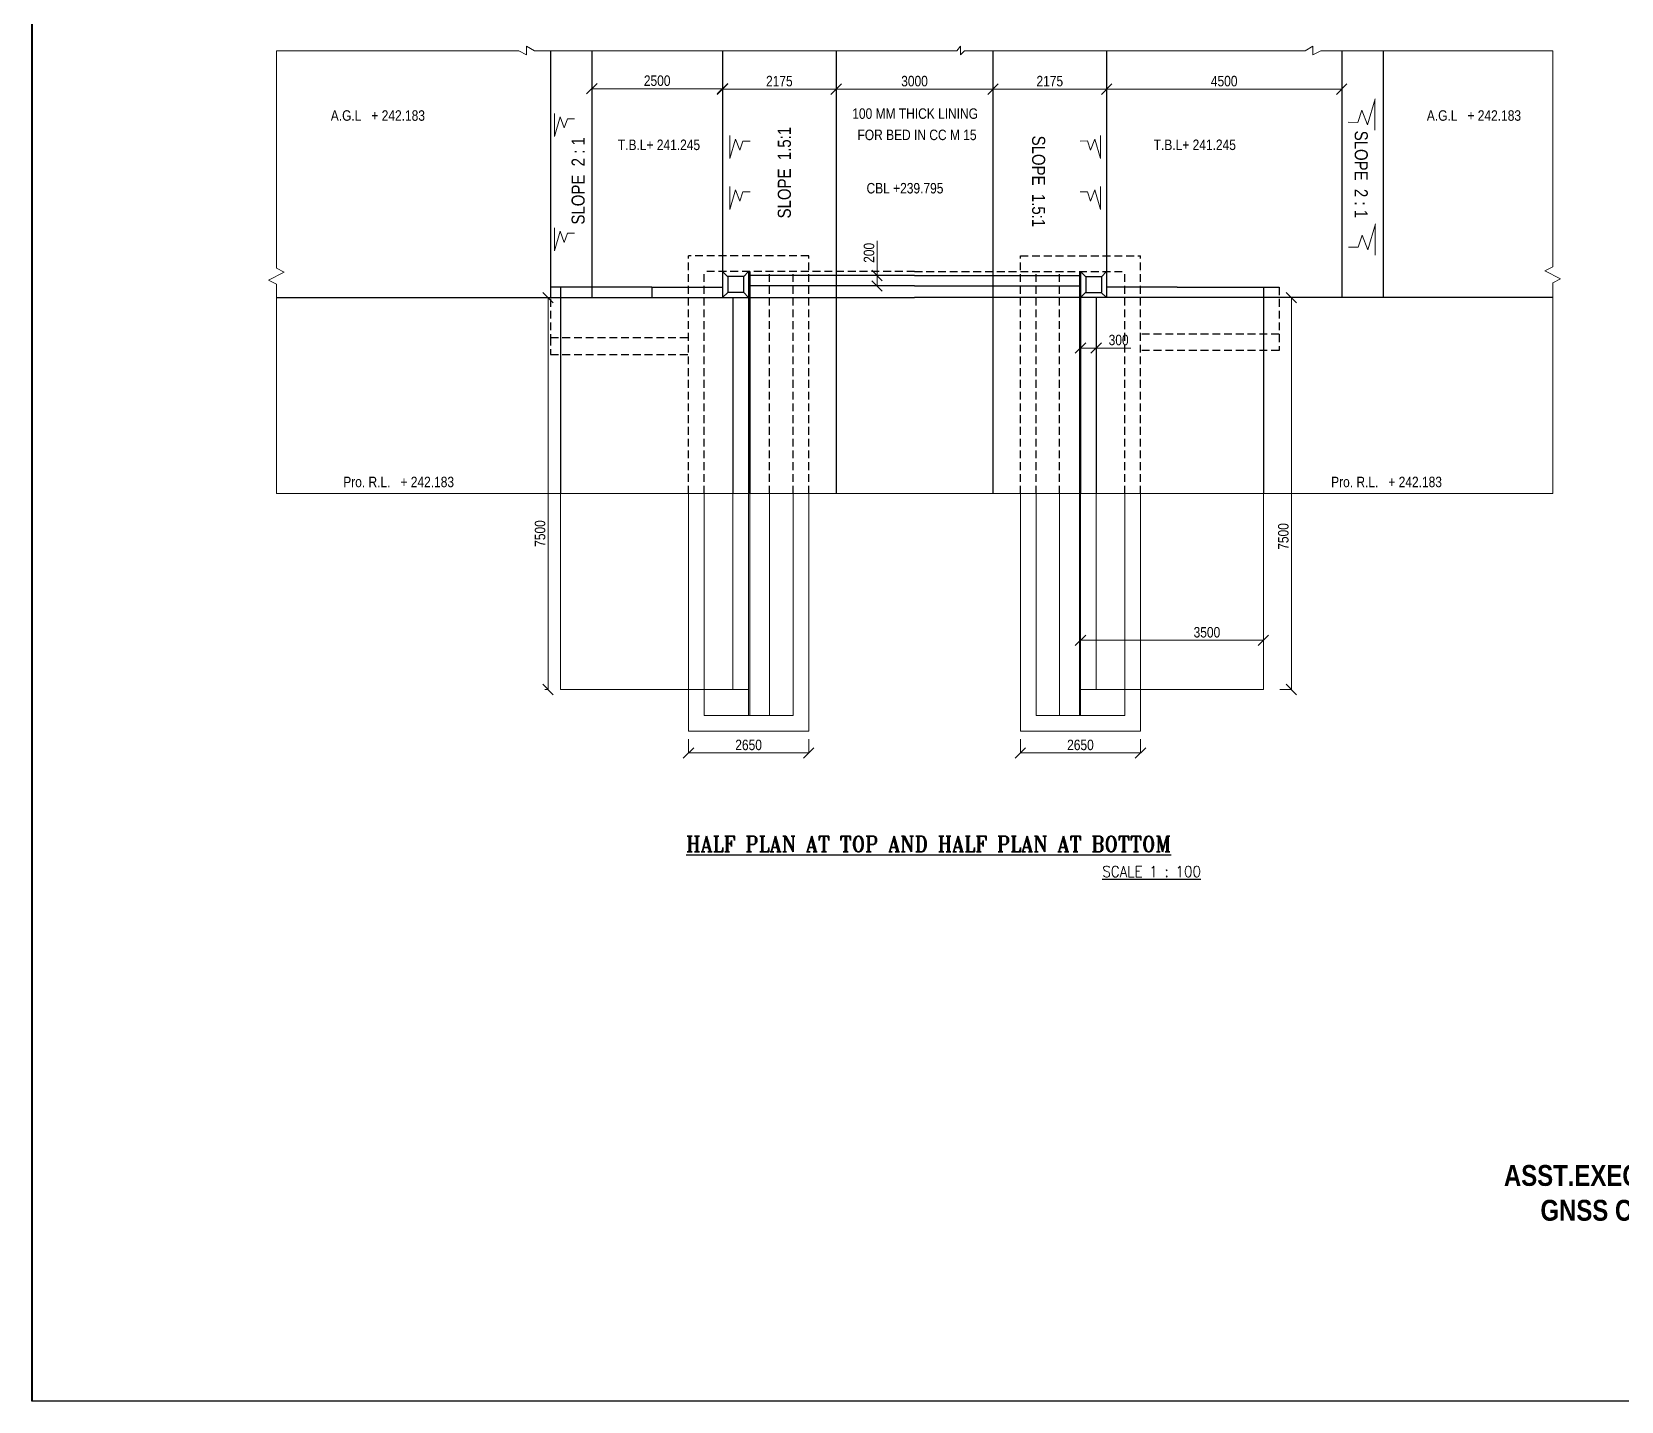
# Model space of a CAD drawing. Header units: millimetres. Extents: x 1141051 to 1203101, y -243934 to -204202.
# Drawn here: x 1141051 to 1171466, y -243934 to -217724 of the extents above; entities that cross this region are included whole.
import ezdxf
from ezdxf.enums import TextEntityAlignment as Align

# ---------------------------------------------------------------- set-up
doc = ezdxf.new("R2010")
doc.units = ezdxf.units.MM
doc.header["$LTSCALE"] = 300
doc.header["$MEASUREMENT"] = 0
doc.linetypes.add('DASHED', pattern=[0.75, 0.5, -0.25])
for name, color, linetype, lineweight in [('DWG TEXT', 3, 'Continuous', 25), ('elevations', 7, 'Continuous', 25), ('MAIN', 7, 'Continuous', 25), ('text', 7, 'Continuous', 25)]:
    doc.layers.add(name, color=color, linetype=linetype, lineweight=lineweight)
doc.styles.add('ARIAL NARROW', font='ARIALN.TTF', dxfattribs={"height": 250})
doc.styles.add('ROMANT', font='romant')
doc.styles.get("Standard").update_dxf_attribs({"font": 'ARIALN.TTF', "height": 200})
doc.dimstyles.new('ISO-25', dxfattribs={"dimtxt": 200, "dimasz": 200, "dimexe": 1.25, "dimexo": 150, "dimgap": 50, "dimtad": 1, "dimdec": 1, "dimdsep": 46, "dimtxsty": 'Standard', "dimblk": 'OBLIQUE', "dimcen": 2.5, "dimdle": 1.25, "dimclrd": 6, "dimclre": 5, "dimclrt": 1, "dimadec": 0, "dimazin": 0, "dimtfac": 1, "dimtdec": 1, "dimtmove": 0, "dimatfit": 3, "dimfxl": 1, "dimlwd": 15, "dimlwe": 13, "dimarcsym": 0})

# ---------------------------------------------------------------- blocks, each defined once
blk = doc.blocks.new('_Oblique')
at = {"color": 0, "linetype": 'ByBlock', "lineweight": -2}
blk.add_line((-0.5, -0.5), (0.5, 0.5), dxfattribs=at)
blk = doc.blocks.new('*D18')
at = {"layer": 'Defpoints', "color": 0, "linetype": 'ByBlock', "transparency": 16777216}
for p in [(1156443, -218822), (1159443, -218822), (1159443, -219110)]:
    blk.add_point(p, dxfattribs=at)
at = {"layer": 'MAIN', "color": 6, "linetype": 'Continuous', "lineweight": 15, "transparency": 16777216}
blk.add_line((1156442, -218822), (1159444, -218822), dxfattribs=at)
at = {"layer": 'MAIN', "color": 5, "linetype": 'ByBlock', "lineweight": 13, "transparency": 16777216}
for p, q in [((1156443, -218972), (1156443, -218823)), ((1159443, -218960), (1159443, -218820))]:
    blk.add_line(p, q, dxfattribs=at)
at = {"layer": 'MAIN', "color": 6, "linetype": 'ByBlock', "lineweight": 15, "transparency": 16777216, "xscale": 200, "yscale": 200, "zscale": 200, "rotation": 180}
blk.add_blockref('_Oblique', (1156443, -218822), dxfattribs=at)
at = {"layer": 'MAIN', "color": 6, "linetype": 'ByBlock', "lineweight": 15, "transparency": 16777216, "xscale": 200, "yscale": 200, "zscale": 200}
blk.add_blockref('_Oblique', (1159443, -218822), dxfattribs=at)
at = {"layer": 'MAIN', "color": 1, "linetype": 'ByBlock', "transparency": 16777216, "insert": (1157943, -218669), "char_height": 200, "attachment_point": 5}
blk.add_mtext('3000', dxfattribs=at)
blk = doc.blocks.new('*D19')
at = {"layer": 'Defpoints', "color": 0, "linetype": 'ByBlock', "transparency": 16777216}
for p in [(1151768, -218813), (1151768, -218813), (1154268, -218813)]:
    blk.add_point(p, dxfattribs=at)
at = {"layer": 'MAIN', "color": 5, "linetype": 'ByBlock', "lineweight": 13, "transparency": 16777216}
for p, q in [((1154268, -218663), (1154268, -218812)), ((1151768, -218963), (1151768, -218815))]:
    blk.add_line(p, q, dxfattribs=at)
at = {"layer": 'MAIN', "color": 6, "linetype": 'Continuous', "lineweight": 15, "transparency": 16777216}
blk.add_line((1154269, -218813), (1151767, -218813), dxfattribs=at)
at = {"layer": 'MAIN', "color": 6, "linetype": 'ByBlock', "lineweight": 15, "transparency": 16777216, "xscale": 200, "yscale": 200, "zscale": 200, "rotation": 180}
blk.add_blockref('_Oblique', (1151768, -218813), dxfattribs=at)
at = {"layer": 'MAIN', "color": 6, "linetype": 'ByBlock', "lineweight": 15, "transparency": 16777216, "xscale": 200, "yscale": 200, "zscale": 200}
blk.add_blockref('_Oblique', (1154268, -218813), dxfattribs=at)
at = {"layer": 'MAIN', "color": 1, "linetype": 'ByBlock', "transparency": 16777216, "insert": (1153018, -218661), "char_height": 200, "attachment_point": 5}
blk.add_mtext('2500', dxfattribs=at)
blk = doc.blocks.new('*D20')
at = {"layer": 'Defpoints', "color": 0, "linetype": 'ByBlock', "transparency": 16777216}
for p in [(1151168, -222813), (1150930, -230313), (1151016, -230313)]:
    blk.add_point(p, dxfattribs=at)
at = {"layer": 'MAIN', "color": 5, "linetype": 'ByBlock', "lineweight": 13, "transparency": 16777216}
for p, q in [((1151018, -222813), (1150929, -222813)), ((1150866, -230313), (1150929, -230313))]:
    blk.add_line(p, q, dxfattribs=at)
at = {"layer": 'MAIN', "color": 6, "linetype": 'Continuous', "lineweight": 15, "transparency": 16777216}
blk.add_line((1150930, -222811), (1150930, -230314), dxfattribs=at)
at = {"layer": 'MAIN', "color": 6, "linetype": 'ByBlock', "lineweight": 15, "transparency": 16777216, "xscale": 200, "yscale": 200, "zscale": 200}
for p, rotation in [((1150930, -222813), 90), ((1150930, -230313), 270)]:
    blk.add_blockref('_Oblique', p, dxfattribs=dict(at, rotation=rotation))
at = {"layer": 'MAIN', "color": 1, "linetype": 'ByBlock', "transparency": 16777216, "insert": (1150778, -227327), "char_height": 200, "attachment_point": 5, "rotation": 90}
blk.add_mtext('7500', dxfattribs=at)
blk = doc.blocks.new('*D21')
at = {"layer": 'Defpoints', "color": 0, "transparency": 16777216}
for p in [(1161118, -226562), (1164618, -226562), (1161118, -229370)]:
    blk.add_point(p, dxfattribs=at)
at = {"layer": 'MAIN', "color": 5, "lineweight": 13, "transparency": 16777216}
for p, q in [((1161118, -226712), (1161118, -229371)), ((1164618, -226712), (1164618, -229371))]:
    blk.add_line(p, q, dxfattribs=at)
at = {"layer": 'MAIN', "color": 6, "linetype": 'Continuous', "lineweight": 15, "transparency": 16777216}
blk.add_line((1164619, -229370), (1161117, -229370), dxfattribs=at)
at = {"layer": 'MAIN', "color": 6, "lineweight": 15, "transparency": 16777216, "xscale": 200, "yscale": 200, "zscale": 200, "rotation": 180}
blk.add_blockref('_Oblique', (1161118, -229370), dxfattribs=at)
at = {"layer": 'MAIN', "color": 6, "lineweight": 15, "transparency": 16777216, "xscale": 200, "yscale": 200, "zscale": 200}
blk.add_blockref('_Oblique', (1164618, -229370), dxfattribs=at)
at = {"layer": 'MAIN', "color": 1, "lineweight": 15, "transparency": 16777216, "insert": (1163538, -229218), "char_height": 200, "attachment_point": 5}
blk.add_mtext('3500', dxfattribs=at)
blk = doc.blocks.new('*D22')
at = {"layer": 'Defpoints', "color": 0, "linetype": 'ByBlock', "transparency": 16777216}
for p in [(1164618, -222812), (1164781, -230312), (1165154, -230312)]:
    blk.add_point(p, dxfattribs=at)
at = {"layer": 'MAIN', "color": 5, "linetype": 'ByBlock', "lineweight": 13, "transparency": 16777216}
for p, q in [((1164768, -222812), (1165155, -222812)), ((1164931, -230312), (1165155, -230312))]:
    blk.add_line(p, q, dxfattribs=at)
at = {"layer": 'MAIN', "color": 6, "linetype": 'Continuous', "lineweight": 15, "transparency": 16777216}
blk.add_line((1165154, -222811), (1165154, -230313), dxfattribs=at)
at = {"layer": 'MAIN', "color": 6, "linetype": 'ByBlock', "lineweight": 15, "transparency": 16777216, "xscale": 200, "yscale": 200, "zscale": 200}
for p, rotation in [((1165154, -222812), 90), ((1165154, -230312), 270)]:
    blk.add_blockref('_Oblique', p, dxfattribs=dict(at, rotation=rotation))
at = {"layer": 'MAIN', "color": 1, "linetype": 'ByBlock', "transparency": 16777216, "insert": (1165001, -227383), "char_height": 200, "attachment_point": 5, "rotation": 90}
blk.add_mtext('7500', dxfattribs=at)
blk = doc.blocks.new('*D23')
at = {"layer": 'Defpoints', "color": 0, "linetype": 'ByBlock', "transparency": 16777216}
for p in [(1157043, -222388), (1157043, -222588), (1157225, -222388)]:
    blk.add_point(p, dxfattribs=at)
at = {"layer": 'MAIN', "color": 6, "linetype": 'Continuous', "lineweight": 15, "transparency": 16777216}
for p, q in [((1157225, -222388), (1157225, -221723)), ((1157225, -222589), (1157225, -222388))]:
    blk.add_line(p, q, dxfattribs=at)
at = {"layer": 'MAIN', "color": 5, "linetype": 'ByBlock', "lineweight": 13, "transparency": 16777216}
for p, q in [((1157193, -222388), (1157227, -222388)), ((1157193, -222588), (1157227, -222588))]:
    blk.add_line(p, q, dxfattribs=at)
at = {"layer": 'MAIN', "color": 6, "linetype": 'ByBlock', "lineweight": 15, "transparency": 16777216, "xscale": 200, "yscale": 200, "zscale": 200}
for p, rotation in [((1157225, -222388), 90), ((1157225, -222588), 270)]:
    blk.add_blockref('_Oblique', p, dxfattribs=dict(at, rotation=rotation))
at = {"layer": 'MAIN', "color": 1, "linetype": 'ByBlock', "transparency": 16777216, "insert": (1157073, -221955), "char_height": 200, "attachment_point": 5, "rotation": 90}
blk.add_mtext('200', dxfattribs=at)
blk = doc.blocks.new('*D24')
at = {"layer": 'Defpoints', "color": 0, "linetype": 'ByBlock', "transparency": 16777216}
for p in [(1153618, -231112), (1155918, -231112), (1153618, -231526)]:
    blk.add_point(p, dxfattribs=at)
at = {"layer": 'MAIN', "color": 5, "linetype": 'ByBlock', "lineweight": 13, "transparency": 16777216}
for p, q in [((1153618, -231262), (1153618, -231528)), ((1155918, -231262), (1155918, -231528))]:
    blk.add_line(p, q, dxfattribs=at)
at = {"layer": 'MAIN', "color": 6, "linetype": 'Continuous', "lineweight": 15, "transparency": 16777216}
blk.add_line((1155919, -231526), (1153617, -231526), dxfattribs=at)
at = {"layer": 'MAIN', "color": 6, "linetype": 'ByBlock', "lineweight": 15, "transparency": 16777216, "xscale": 200, "yscale": 200, "zscale": 200}
for p, rotation in [((1153618, -231526), 180.0025685414167), ((1155918, -231526), 0.002568541416678727)]:
    blk.add_blockref('_Oblique', p, dxfattribs=dict(at, rotation=rotation))
at = {"layer": 'MAIN', "color": 1, "linetype": 'ByBlock', "transparency": 16777216, "insert": (1154768, -231374), "char_height": 200, "attachment_point": 5, "rotation": 0.0026}
blk.add_mtext('2650', dxfattribs=at)
blk = doc.blocks.new('*D25')
at = {"layer": 'Defpoints', "color": 0, "linetype": 'ByBlock', "transparency": 16777216}
for p in [(1159968, -231112), (1162268, -231112), (1162268, -231526)]:
    blk.add_point(p, dxfattribs=at)
at = {"layer": 'MAIN', "color": 5, "linetype": 'ByBlock', "lineweight": 13, "transparency": 16777216}
for p, q in [((1159968, -231262), (1159968, -231528)), ((1162268, -231262), (1162268, -231528))]:
    blk.add_line(p, q, dxfattribs=at)
at = {"layer": 'MAIN', "color": 6, "linetype": 'Continuous', "lineweight": 15, "transparency": 16777216}
blk.add_line((1159967, -231526), (1162269, -231526), dxfattribs=at)
at = {"layer": 'MAIN', "color": 6, "linetype": 'ByBlock', "lineweight": 15, "transparency": 16777216, "xscale": 200, "yscale": 200, "zscale": 200}
for p, rotation in [((1159968, -231526), 179.9974314585833), ((1162268, -231526), 359.9974314585833)]:
    blk.add_blockref('_Oblique', p, dxfattribs=dict(at, rotation=rotation))
at = {"layer": 'MAIN', "color": 1, "linetype": 'ByBlock', "transparency": 16777216, "insert": (1161118, -231374), "char_height": 200, "attachment_point": 5, "rotation": 359.9974}
blk.add_mtext('2650', dxfattribs=at)
blk = doc.blocks.new('*D44')
at = {"layer": 'Defpoints', "color": 0, "linetype": 'ByBlock', "transparency": 16777216}
for p in [(1154268, -218822), (1154268, -218972), (1156443, -218972)]:
    blk.add_point(p, dxfattribs=at)
at = {"layer": 'elevations', "color": 6, "linetype": 'Continuous', "lineweight": 15, "transparency": 16777216}
blk.add_line((1156444, -218822), (1154267, -218822), dxfattribs=at)
at = {"layer": 'elevations', "color": 5, "linetype": 'ByBlock', "lineweight": 13, "transparency": 16777216}
for p, q in [((1154268, -218822), (1154268, -218820)), ((1156443, -218822), (1156443, -218820))]:
    blk.add_line(p, q, dxfattribs=at)
at = {"layer": 'elevations', "color": 6, "linetype": 'ByBlock', "lineweight": 15, "transparency": 16777216, "xscale": 200, "yscale": 200, "zscale": 200, "rotation": 180}
blk.add_blockref('_Oblique', (1154268, -218822), dxfattribs=at)
at = {"layer": 'elevations', "color": 6, "linetype": 'ByBlock', "lineweight": 15, "transparency": 16777216, "xscale": 200, "yscale": 200, "zscale": 200}
blk.add_blockref('_Oblique', (1156443, -218822), dxfattribs=at)
at = {"layer": 'elevations', "color": 1, "linetype": 'ByBlock', "transparency": 16777216, "insert": (1155356, -218669), "char_height": 200, "attachment_point": 5}
blk.add_mtext('2175', dxfattribs=at)
blk = doc.blocks.new('*D35')
at = {"layer": 'Defpoints', "color": 0, "linetype": 'ByBlock', "transparency": 16777216}
for p in [(1159443, -218972), (1161618, -218822), (1161618, -218972)]:
    blk.add_point(p, dxfattribs=at)
at = {"layer": 'elevations', "color": 6, "linetype": 'Continuous', "lineweight": 15, "transparency": 16777216}
blk.add_line((1159442, -218822), (1161619, -218822), dxfattribs=at)
at = {"layer": 'elevations', "color": 5, "linetype": 'ByBlock', "lineweight": 13, "transparency": 16777216}
for p, q in [((1159443, -218822), (1159443, -218820)), ((1161618, -218822), (1161618, -218820))]:
    blk.add_line(p, q, dxfattribs=at)
at = {"layer": 'elevations', "color": 6, "linetype": 'ByBlock', "lineweight": 15, "transparency": 16777216, "xscale": 200, "yscale": 200, "zscale": 200, "rotation": 180}
blk.add_blockref('_Oblique', (1159443, -218822), dxfattribs=at)
at = {"layer": 'elevations', "color": 6, "linetype": 'ByBlock', "lineweight": 15, "transparency": 16777216, "xscale": 200, "yscale": 200, "zscale": 200}
blk.add_blockref('_Oblique', (1161618, -218822), dxfattribs=at)
at = {"layer": 'elevations', "color": 1, "linetype": 'ByBlock', "transparency": 16777216, "insert": (1160531, -218669), "char_height": 200, "attachment_point": 5}
blk.add_mtext('2175', dxfattribs=at)
blk = doc.blocks.new('*D45')
at = {"layer": 'Defpoints', "color": 0, "linetype": 'ByBlock', "transparency": 16777216}
for p in [(1161618, -218972), (1166118, -218822), (1166118, -218971)]:
    blk.add_point(p, dxfattribs=at)
at = {"layer": 'elevations', "color": 6, "linetype": 'Continuous', "lineweight": 15, "transparency": 16777216}
blk.add_line((1161617, -218822), (1166119, -218822), dxfattribs=at)
at = {"layer": 'elevations', "color": 5, "linetype": 'ByBlock', "lineweight": 13, "transparency": 16777216}
for p, q in [((1161618, -218822), (1161618, -218820)), ((1166118, -218821), (1166118, -218820))]:
    blk.add_line(p, q, dxfattribs=at)
at = {"layer": 'elevations', "color": 6, "linetype": 'ByBlock', "lineweight": 15, "transparency": 16777216, "xscale": 200, "yscale": 200, "zscale": 200, "rotation": 180}
blk.add_blockref('_Oblique', (1161618, -218822), dxfattribs=at)
at = {"layer": 'elevations', "color": 6, "linetype": 'ByBlock', "lineweight": 15, "transparency": 16777216, "xscale": 200, "yscale": 200, "zscale": 200}
blk.add_blockref('_Oblique', (1166118, -218822), dxfattribs=at)
at = {"layer": 'elevations', "color": 1, "linetype": 'ByBlock', "transparency": 16777216, "insert": (1163868, -218669), "char_height": 200, "attachment_point": 5}
blk.add_mtext('4500', dxfattribs=at)
blk = doc.blocks.new('*D48')
at = {"layer": 'Defpoints', "color": 0, "linetype": 'ByBlock', "transparency": 16777216}
for p in [(1161118, -223642), (1161418, -223642), (1161418, -223776)]:
    blk.add_point(p, dxfattribs=at)
at = {"layer": 'text', "color": 6, "linetype": 'Continuous', "lineweight": 15, "transparency": 16777216}
for p, q in [((1161117, -223776), (1161418, -223776)), ((1161418, -223776), (1162080, -223776))]:
    blk.add_line(p, q, dxfattribs=at)
at = {"layer": 'text', "color": 5, "linetype": 'ByBlock', "lineweight": 13, "transparency": 16777216}
for p, q in [((1161118, -223792), (1161118, -223777)), ((1161418, -223792), (1161418, -223777))]:
    blk.add_line(p, q, dxfattribs=at)
at = {"layer": 'text', "color": 6, "linetype": 'ByBlock', "lineweight": 15, "transparency": 16777216, "xscale": 200, "yscale": 200, "zscale": 200, "rotation": 180}
blk.add_blockref('_Oblique', (1161118, -223776), dxfattribs=at)
at = {"layer": 'text', "color": 6, "linetype": 'ByBlock', "lineweight": 15, "transparency": 16777216, "xscale": 200, "yscale": 200, "zscale": 200}
blk.add_blockref('_Oblique', (1161418, -223776), dxfattribs=at)
at = {"layer": 'text', "color": 1, "linetype": 'ByBlock', "transparency": 16777216, "insert": (1161849, -223624), "char_height": 200, "attachment_point": 5}
blk.add_mtext('300', dxfattribs=at)

msp = doc.modelspace()

# ---------------------------------------------------------------- linework, layer by layer
at = {"layer": 'MAIN', "color": 0, "lineweight": 40}
msp.add_line((1141051.09, -204201.98), (1141051.09, -243934.02), dxfattribs=at)
at = {"layer": 'MAIN', "color": 0, "lineweight": 9}
for p, q in [((1150668.17, -218090.72), (1150518.17, -218002.06)), ((1150518.17, -218002.06), (1150518.17, -218167.2)), ((1158754.44, -218090.12), (1158824.28, -218001.47)), ((1158824.28, -218001.47), (1158824.28, -218166.61)), ((1165415.14, -218090.13), (1165565.14, -218001.47)), ((1165565.14, -218001.47), (1165565.14, -218166.61)), ((1145730.87, -218090.41), (1145730.87, -222246.25)), ((1150368.17, -218090.72), (1145730.87, -218090.83)), ((1150518.17, -218167.2), (1150368.17, -218090.72)), ((1156372.27, -218090.12), (1150668.17, -218090.72)), ((1151238.22, -218090.72), (1158754.44, -218090.12)), ((1158824.28, -218166.61), (1158897.2, -218090.12)), ((1158897.2, -218090.12), (1165415.14, -218090.13)), ((1165565.14, -218166.61), (1165715.14, -218090.13)), ((1165715.14, -218090.13), (1170155.44, -218090.24)), ((1170155.44, -218089.82), (1170155.44, -222220.67)), ((1145579.17, -222478.21), (1145882.61, -222323.6)), ((1145882.61, -222323.6), (1145730.87, -222246.25)), ((1170003.69, -222298.01), (1170155.44, -222220.67)), ((1170307.14, -222452.62), (1170003.69, -222298.01)), ((1145579.17, -222478.37), (1145730.95, -222555.64)), ((1145730.95, -222555.64), (1145730.92, -226562.63)), ((1170307.14, -222452.79), (1170155.35, -222530.05)), ((1170155.35, -222530.05), (1170155.39, -226562.04)), ((1151168.11, -222812.55), (1151168.06, -226560.05)), ((1164617.99, -222811.96), (1164618.04, -226559.46)), ((1151168.21, -230312.33), (1151168.06, -226561.29)), ((1164617.9, -230311.74), (1164618.04, -226560.7)), ((1169763.39, -226558.98), (1169762.89, -226559.48))]:
    msp.add_line(p, q, dxfattribs=at)
at = {"layer": 'MAIN', "color": 0, "linetype": 'ByBlock'}
for p, q in [((1150978.1, -218090.69), (1150977.98, -222805.93)), ((1151768.1, -218090.72), (1151767.98, -222805.95)), ((1154268.06, -218090.13), (1154268.07, -222310.28)), ((1156443.06, -218090.12), (1156443.07, -226562.07)), ((1159443.06, -218090.13), (1159443.07, -226562.06)), ((1161618.06, -218090.13), (1161618.05, -222310.28)), ((1166118.02, -218090.72), (1166118.14, -222805.95)), ((1166908.04, -218090.33), (1166907.92, -222805.56)), ((1154268.26, -222312.73), (1154268.23, -222812.23)), ((1154368.25, -222411.17), (1154268.26, -222310.67)), ((1154668.24, -222411.18), (1154768.25, -222310.68)), ((1154768.25, -222310.68), (1154768.06, -226562.22)), ((1154788.25, -222312.16), (1154788.25, -226562.21)), ((1161097.87, -222312.16), (1161097.87, -226559.64)), ((1161117.87, -222310.68), (1161118.06, -226559.64)), ((1161217.88, -222411.18), (1161117.87, -222310.68)), ((1161517.87, -222411.17), (1161617.86, -222310.67)), ((1161617.86, -222312.73), (1161617.89, -222812.05)), ((1151168.11, -222612.56), (1151168.06, -226560.05)), ((1152917.61, -222612.56), (1154268.24, -222612.61)), ((1152917.61, -222612.56), (1152917.61, -222813.02)), ((1154368.25, -222411.17), (1154368.23, -222710.17)), ((1154667.74, -222410.68), (1154368.75, -222410.67)), ((1154668.24, -222411.18), (1154668.22, -222710.18)), ((1157943.06, -222387.05), (1154768.06, -222387.76)), ((1157943.06, -222587.05), (1154768.06, -222587.76)), ((1157943.06, -222387.05), (1161118.25, -222387.17)), ((1157943.06, -222587.05), (1161118.25, -222587.17)), ((1161217.88, -222411.18), (1161217.9, -222710.18)), ((1161218.38, -222410.68), (1161517.37, -222410.67)), ((1161517.87, -222411.17), (1161517.89, -222710.17)), ((1162968.11, -222612.55), (1161617.88, -222612.62)), ((1164617.99, -222612.55), (1164618.04, -226559.46)), ((1145730.95, -222812.43), (1157943.06, -222812.14)), ((1154368.73, -222710.67), (1154268.22, -222810.13)), ((1154667.72, -222710.68), (1154368.73, -222710.67)), ((1154468.28, -222812.23), (1154468.28, -226562.23)), ((1154668.22, -222710.18), (1154768.21, -222810.17)), ((1170155.35, -222811.84), (1157943.06, -222812.14)), ((1161217.9, -222710.18), (1161117.91, -222810.17)), ((1161218.4, -222710.68), (1161517.39, -222710.67)), ((1161418.12, -222812.23), (1161418.12, -226562.23)), ((1161517.39, -222710.67), (1161617.9, -222810.13))]:
    msp.add_line(p, q, dxfattribs=at)
at = {"layer": 'MAIN', "color": 0, "lineweight": 13}
for p, q in [((1151052.05, -219725.25), (1151052.05, -219285.54)), ((1166503.72, -219223.87), (1166423.71, -219457.31)), ((1166610.72, -219505.67), (1166503.72, -219223.87)), ((1166755.38, -219007.45), (1166610.72, -219505.67)), ((1166751.75, -219019.95), (1166751.75, -219606.23)), ((1151052.05, -219725.25), (1151160.55, -219351.59)), ((1151160.55, -219351.59), (1151240.8, -219562.93)), ((1151240.8, -219562.93), (1151300.8, -219387.86)), ((1151436.6, -219388.97), (1151300.8, -219387.86)), ((1166423.71, -219457.31), (1166242.64, -219455.82)), ((1154410.95, -220151.59), (1154410.95, -219711.88)), ((1154410.95, -220151.59), (1154519.44, -219777.93)), ((1154519.44, -219777.93), (1154599.69, -219989.27)), ((1154599.69, -219989.27), (1154659.7, -219814.2)), ((1154795.5, -219815.31), (1154659.7, -219814.2)), ((1161114.6, -219814.73), (1161250.4, -219813.61)), ((1161310.41, -219988.68), (1161250.4, -219813.61)), ((1161390.66, -219777.34), (1161310.41, -219988.68)), ((1161499.15, -220151), (1161390.66, -219777.34)), ((1161499.15, -220151), (1161499.15, -219711.29)), ((1154410.95, -221125.51), (1154410.95, -220685.81)), ((1154410.95, -221125.51), (1154519.44, -220751.85)), ((1154519.44, -220751.85), (1154599.69, -220963.2)), ((1154599.69, -220963.2), (1154659.7, -220788.12)), ((1154795.5, -220789.24), (1154659.7, -220788.12)), ((1161114.6, -220788.65), (1161250.4, -220787.53)), ((1161310.41, -220962.61), (1161250.4, -220787.53)), ((1161390.66, -220751.27), (1161310.41, -220962.61)), ((1161499.15, -221124.92), (1161390.66, -220751.27)), ((1161499.15, -221124.92), (1161499.15, -220685.22)), ((1166760.89, -221398.36), (1166616.23, -221896.57)), ((1166757.26, -221410.86), (1166757.26, -221997.13)), ((1151052.05, -221916.2), (1151052.05, -221476.49)), ((1151052.05, -221916.2), (1151160.55, -221542.54)), ((1151160.55, -221542.54), (1151240.8, -221753.88)), ((1151240.8, -221753.88), (1151300.8, -221578.81)), ((1151436.6, -221579.93), (1151300.8, -221578.81)), ((1166509.23, -221614.77), (1166429.22, -221848.21)), ((1166616.23, -221896.57), (1166509.23, -221614.77)), ((1166429.22, -221848.21), (1166248.15, -221846.72)), ((1145730.92, -226562.63), (1157943.06, -226562.06)), ((1146122.92, -226559.57), (1146123.42, -226560.07)), ((1170155.39, -226562.04), (1157943.06, -226562.06))]:
    msp.add_line(p, q, dxfattribs=at)
at = {"layer": 'MAIN', "color": 0, "linetype": 'DASHED'}
for p, q in [((1155918.06, -222010.71), (1153618.06, -222010.69)), ((1153618.06, -226562.26), (1153618.06, -222010.71)), ((1155918.06, -226562.65), (1155918.06, -222010.71)), ((1159968.06, -222010.71), (1162266.62, -222010.7)), ((1159968.06, -226562.65), (1159968.06, -222010.71)), ((1162268.06, -226562.65), (1162268.06, -222010.71)), ((1157943.06, -222311.97), (1153917.11, -222310.12)), ((1153917.11, -226562.65), (1153917.11, -222310.12)), ((1155168.06, -226562.22), (1155168.06, -222310.58)), ((1155618.06, -226562.65), (1155618.06, -222311.01)), ((1157943.06, -222311.97), (1161968.06, -222309.77)), ((1160268.06, -226562.65), (1160268.06, -222311.01)), ((1160718.06, -226562.22), (1160718.06, -222310.58)), ((1161968.06, -226562.65), (1161968.06, -222309.77))]:
    msp.add_line(p, q, dxfattribs=at)
at = {"layer": 'MAIN', "color": 0, "lineweight": 15}
for p, q in [((1151168.21, -230312.6), (1151168.06, -226561.29)), ((1153618.06, -226562.23), (1153618.06, -231112.02)), ((1153917.11, -226562.61), (1153917.11, -230811.99)), ((1154468.46, -226562.23), (1154468.46, -230312.13)), ((1154768.25, -230812.05), (1154768.06, -226562.22)), ((1154788.25, -230812.05), (1154788.25, -226562.21)), ((1155168.06, -226562.19), (1155168.06, -230811.61)), ((1155618.06, -226562.61), (1155618.06, -230812.03)), ((1155918.06, -226562.61), (1155918.06, -231112.02)), ((1159968.06, -226562.62), (1159968.06, -231112.02)), ((1160268.06, -226562.62), (1160268.06, -230812.03)), ((1160718.06, -226562.19), (1160718.06, -230811.61)), ((1161097.87, -230812.06), (1161097.87, -226562.06)), ((1161117.87, -230812.05), (1161118.06, -226562.06)), ((1161418.29, -226562.23), (1161418.29, -230312.13)), ((1161968.06, -226562.62), (1161968.06, -230811.99)), ((1162268.06, -226562.62), (1162268.06, -231112.02)), ((1164617.9, -230312.01), (1164618.04, -226560.7)), ((1154768.23, -230312.6), (1151168.21, -230312.6)), ((1161118.07, -230312.01), (1164617.9, -230312.01)), ((1153917.11, -230811.99), (1154268.26, -230812.06)), ((1154268.26, -230812.06), (1155618.06, -230812.03)), ((1161617.86, -230812.07), (1160268.06, -230812.03)), ((1161968.06, -230811.99), (1161617.86, -230812.07)), ((1155918.06, -231112.02), (1153618.06, -231112.13)), ((1159968.06, -231112.02), (1162267.11, -231112.13))]:
    msp.add_line(p, q, dxfattribs=at)
at = {"layer": 'MAIN', "color": 0, "linetype": 'ByBlock'}
for centre, start, end in [((1162266.62, -222011.2), 359.99861, 90.00139), ((1153618.56, -222311.19), 89.99861, 180.00139), ((1162266.61, -222311.2), 359.99861, 90.00139), ((1154368.75, -222411.17), 89.99861, 179.99583), ((1154667.74, -222411.18), 359.99583, 89.99861), ((1161218.38, -222411.18), 90.00139, 180.00417), ((1161517.37, -222411.17), 0.00417, 90.00139), ((1154368.73, -222710.17), 179.99583, 269.99861), ((1154667.72, -222710.18), 269.99861, 359.99583), ((1161218.4, -222710.18), 180.00417, 270.00139), ((1161517.39, -222710.17), 270.00139, 0.00417)]:
    msp.add_arc(centre, 0.5, start, end, dxfattribs=at)
at = {"layer": 'text', "color": 0, "linetype": 'ByBlock'}
for p, q in [((1152917.61, -222612.56), (1150977.99, -222612.56)), ((1162968.11, -222612.55), (1164917.46, -222612.55)), ((1202357.14, -243934.02), (1141051.09, -243934.02))]:
    msp.add_line(p, q, dxfattribs=at)
at = {"layer": 'text', "color": 0, "linetype": 'DASHED'}
for p, q in [((1150977.99, -222612.56), (1150977.99, -223575.29)), ((1164917.46, -222612.55), (1164917.46, -223513.85)), ((1164917.46, -223513.85), (1162268.06, -223513.85)), ((1164917.46, -223513.85), (1164917.46, -223825.45)), ((1150977.99, -223575.29), (1153618.06, -223575.29)), ((1150977.99, -223575.29), (1150977.99, -223903.07)), ((1164917.46, -223825.45), (1162268.06, -223825.45)), ((1150977.99, -223903.07), (1153618.06, -223903.07))]:
    msp.add_line(p, q, dxfattribs=at)

# ---------------------------------------------------------------- texts
at = {"color": 0, "style": 'ROMANT', "width": 0.9}
for s, height, p in [('%%uHALF PLAN AT TOP AND HALF PLAN AT BOTTOM', 300, (1158212.05, -233419.02)), ('%%uSCALE 1 : 100', 210, (1162480.12, -233901.09))]:
    msp.add_text(s, height=height, dxfattribs=at).set_placement(p, align=Align.CENTER)
at = {"layer": 'DWG TEXT', "color": 0, "linetype": 'ByBlock', "insert": (1166606.23, -238745.83), "char_height": 400, "width": 11822.2041, "attachment_point": 1}
msp.add_mtext('\\pi5911.10203;{\\fArial Narrow|b1|i0|c0|p34;\\P\\pi2615.46765;ASST.EXECUTIVE  ENGINEER\\P\\pi3314.10339;GNSS CIRCLE,KADAPA}', dxfattribs=at)
at = {"layer": 'elevations', "color": 0, "linetype": 'ByBlock', "style": 'ARIAL NARROW'}
for s, p in [('A.G.L   + 242.183', (1146772.41, -219426.39)), ('100 MM THICK LINING  ', (1156751.8, -219389.75)), ('A.G.L   + 242.183', (1167746.32, -219426.39)), ('  FOR BED IN CC M 15', (1156724.31, -219796.75)), ('T.B.L+ 241.245', (1152266.64, -219987.55)), ('T.B.L+ 241.245', (1162519.48, -219986.96)), ('CBL +239.795 ', (1157024.56, -220817.46)), ('Pro. R.L.   + 242.183', (1147010.64, -226439.77)), ('Pro. R.L.   + 242.183', (1165914.92, -226439.78))]:
    msp.add_text(s, height=200, dxfattribs=at).set_placement(p)
at = {"layer": 'text', "color": 0, "linetype": 'ByBlock', "char_height": 250, "attachment_point": 4, "style": 'ARIAL NARROW'}
for s, insert, rotation in [('SLOPE  1.5:1', (1155452.9, -221295.45), 90), ('SLOPE  2 : 1', (1151507.23, -221413.47), 90), ('SLOPE  1.5:1', (1160315.99, -219711.62), 270), ('SLOPE  2 : 1', (1166489, -219617.05), 270)]:
    msp.add_mtext(s, dxfattribs=dict(at, insert=insert, rotation=rotation))

# ---------------------------------------------------------------- dimensions: what is measured, and where the dimension line sits
at = {"layer": 'elevations', "color": 0, "linetype": 'ByBlock'}
for base, p1, p2, picture, middle in [((1154268.06, -218821.57), (1156443.06, -218971.56), (1154268.06, -218971.57), '*D44', (1155355.56, -218669.46)), ((1166118.04, -218821.57), (1161618.06, -218971.57), (1166118.04, -218971.45), '*D45', (1163868.05, -218669.46))]:
    dim = msp.add_linear_dim(base=base, p1=p1, p2=p2, dimstyle='ISO-25', dxfattribs=at)
    dim.commit()
    dim.dimension.update_dxf_attribs({"geometry": picture, "text_midpoint": middle})
dim = msp.add_linear_dim(base=(1161618.06, -218821.57), p1=(1159443.06, -218971.56), p2=(1161618.06, -218971.57), angle=180, dimstyle='ISO-25', dxfattribs=at)
dim.commit()
dim.dimension.update_dxf_attribs({"geometry": '*D35', "text_midpoint": (1160530.56, -218669.46)})
at = {"layer": 'MAIN', "color": 0, "linetype": 'ByBlock'}
dim = msp.add_linear_dim(base=(1151768.08, -218813.35), p1=(1154268.06, -218813.44), p2=(1151768.08, -218813.3), angle=180, dimstyle='ISO-25', dxfattribs=at)
dim.commit()
dim.dimension.update_dxf_attribs({"geometry": '*D19', "text_midpoint": (1153018.07, -218661.23)})
dim = msp.add_linear_dim(base=(1159443.06, -218821.57), p1=(1156443.06, -218821.56), p2=(1159443.06, -219109.56), dimstyle='ISO-25', dxfattribs=at)
dim.commit()
dim.dimension.update_dxf_attribs({"geometry": '*D18', "text_midpoint": (1157943.06, -218669.46)})
for base, p1, p2, picture, middle in [((1157225.44, -222387.5), (1157043.11, -222587.5), (1157043.07, -222387.5), '*D23', (1157225.44, -221955.24)), ((1150930.0941, -230312.5982), (1151168.1148, -222812.5502), (1151015.7444, -230312.5982), '*D20', (1150930.0941, -227326.5486)), ((1165153.5117, -230312.0093), (1164617.991, -222811.9613), (1164781.3003, -230312.0093), '*D22', (1165153.5117, -227383.0533))]:
    dim = msp.add_linear_dim(base=base, p1=p1, p2=p2, angle=90, dimstyle='ISO-25', dxfattribs=at)
    dim.commit()
    dim.dimension.update_dxf_attribs({"geometry": picture, "text_midpoint": middle, "dimtype": 160})
at = {"layer": 'MAIN', "color": 0, "lineweight": 15}
dim = msp.add_linear_dim(base=(1161118.06, -229370.12), p1=(1164618.04, -226562.12), p2=(1161118.06, -226562.06), dimstyle='ISO-25', dxfattribs=at)
dim.commit()
dim.dimension.update_dxf_attribs({"geometry": '*D21', "text_midpoint": (1163538.23, -229370.12), "dimtype": 160})
at = {"layer": 'MAIN', "color": 0, "linetype": 'ByBlock'}
for p1, p2, distance, picture, middle in [((1155918.06, -231112.02), (1153618.06, -231112.13), 414.37, '*D24', (1154768.07, -231374.33)), ((1159968.06, -231112.02), (1162268.06, -231112.13), -414.37, '*D25', (1161118.05, -231374.33))]:
    dim = msp.add_aligned_dim(p1=p1, p2=p2, distance=distance, text='2650', dimstyle='ISO-25', dxfattribs=at)
    dim.commit()
    dim.dimension.update_dxf_attribs({"geometry": picture, "text_midpoint": middle})
at = {"layer": 'text', "color": 0, "linetype": 'ByBlock'}
dim = msp.add_linear_dim(base=(1161418.12, -223776.01), p1=(1161117.93, -223642.5), p2=(1161418.12, -223642.5), text='300', dimstyle='ISO-25', dxfattribs=at)
dim.commit()
dim.dimension.update_dxf_attribs({"geometry": '*D48', "text_midpoint": (1161849.02, -223623.9)})

doc.saveas('drawing.dxf')
